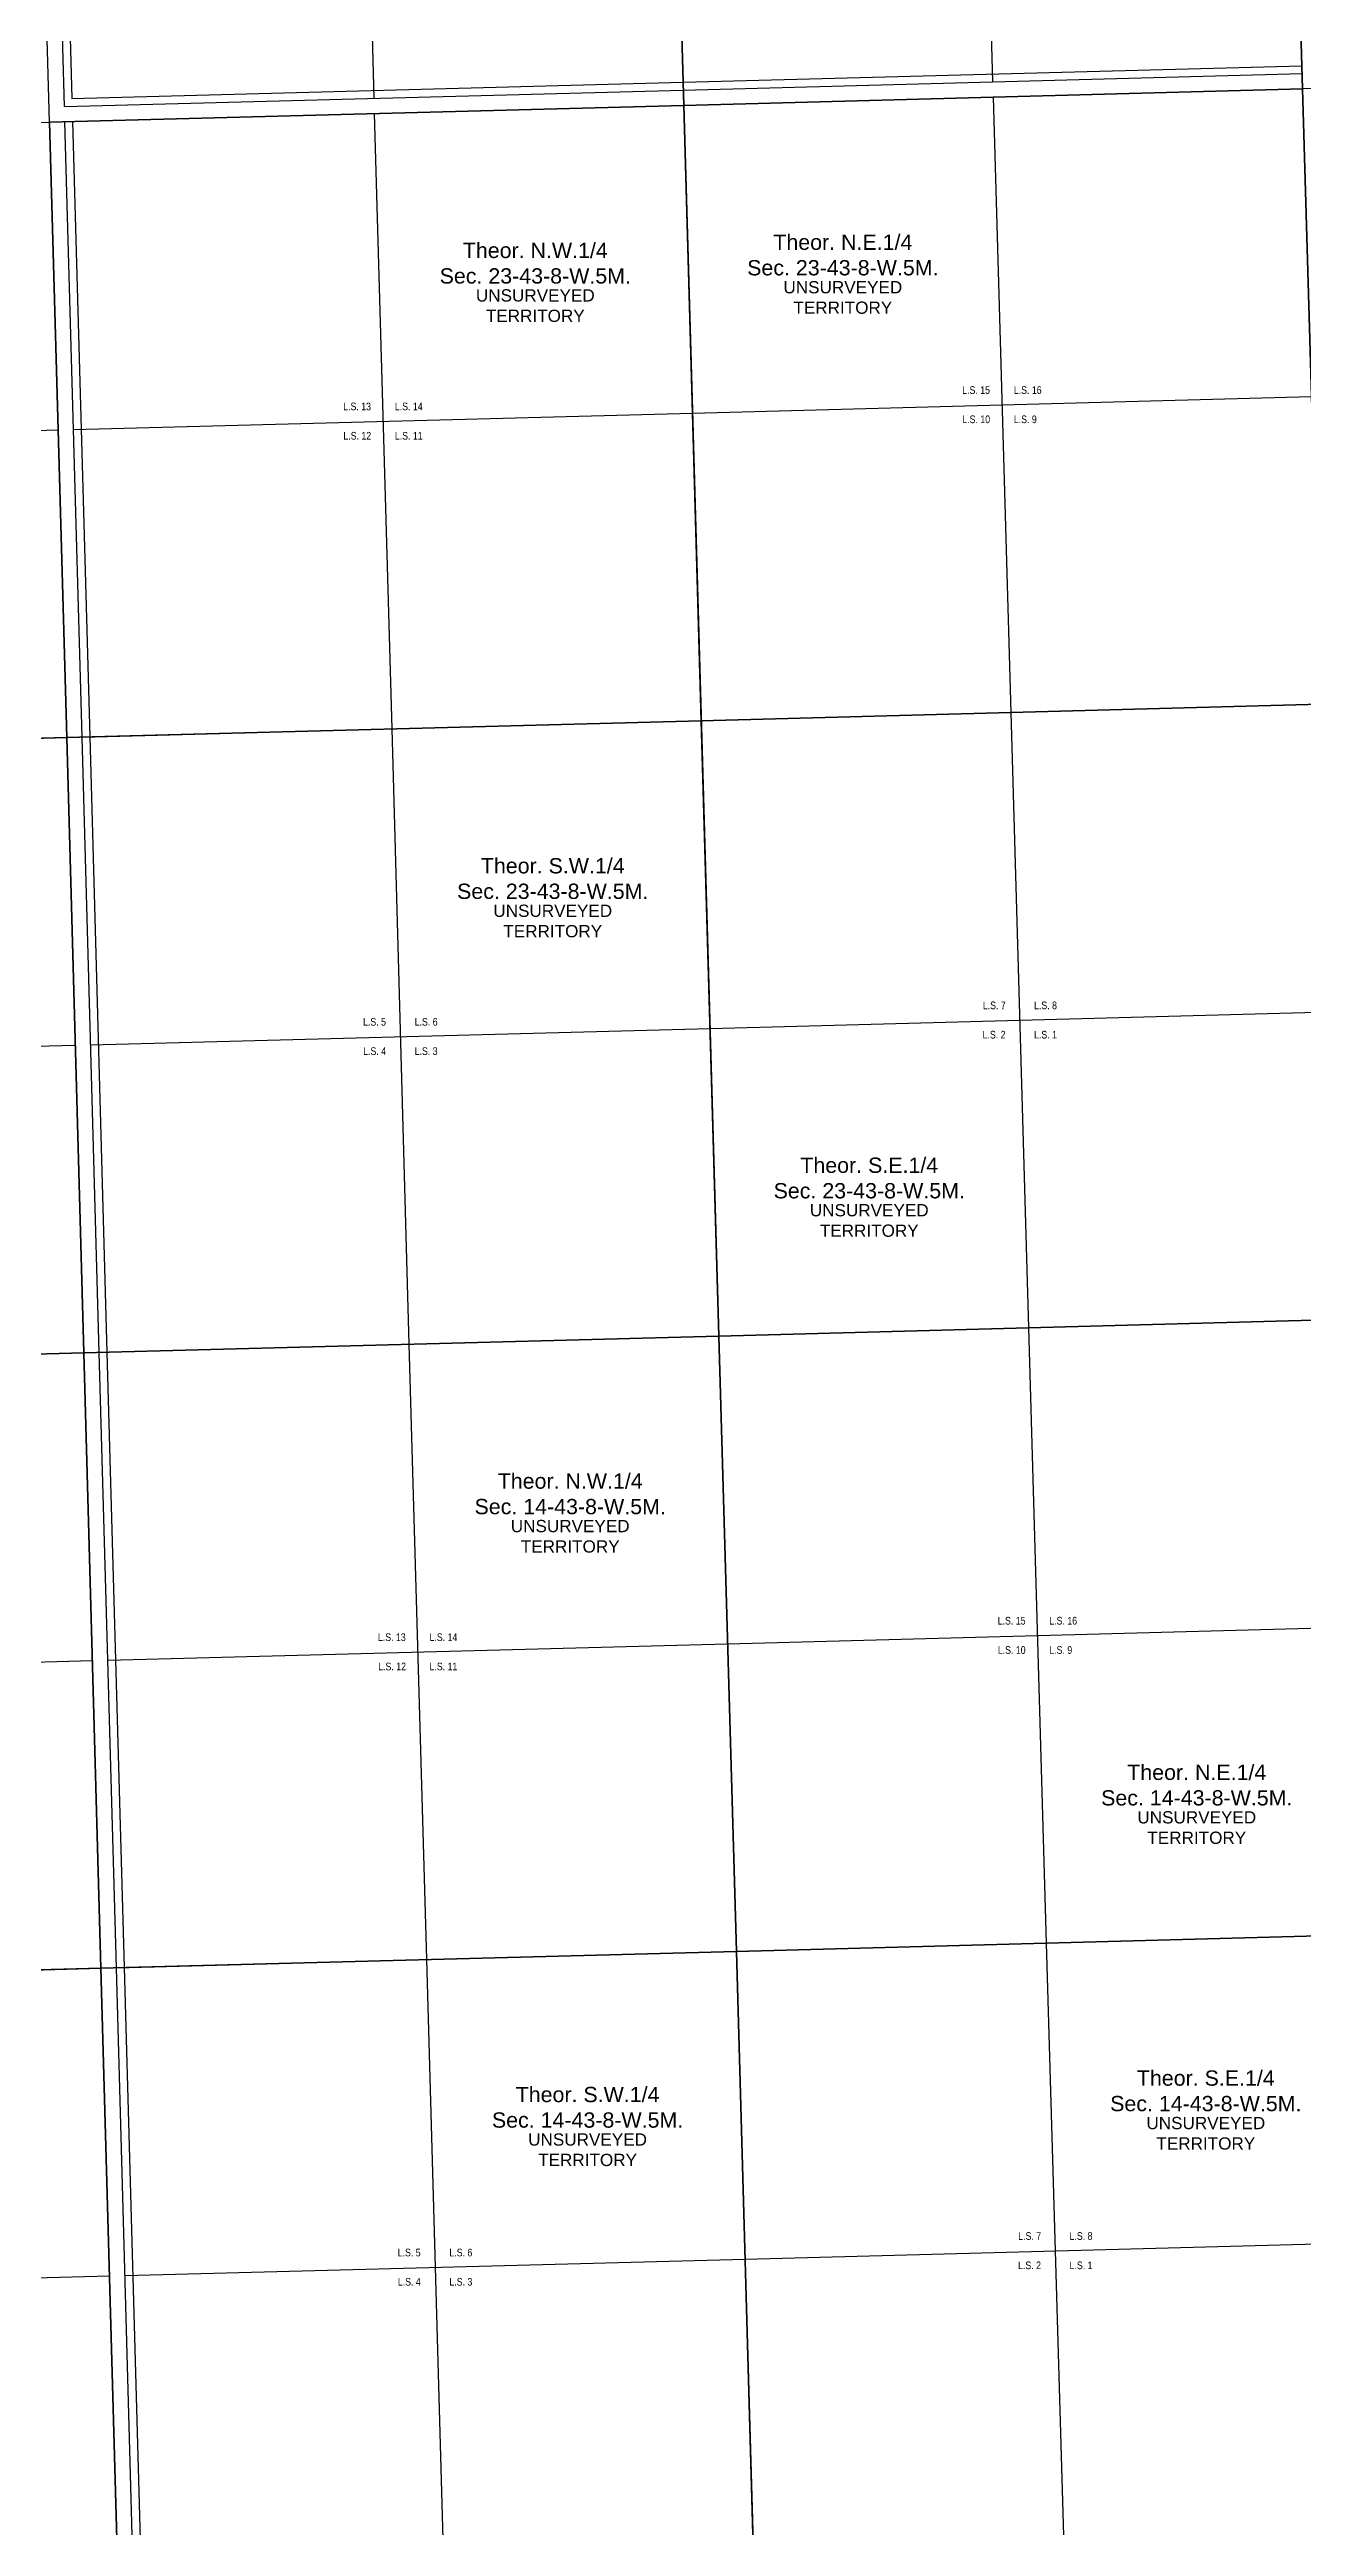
# Model space of a CAD drawing. Header units: millimetres. Extents: x 623951 to 634241, y 5836956 to 5847139.
# Drawn here: x 630669 to 632306, y 5840578 to 5843815 of the extents above; entities that cross this region are included whole.
import ezdxf

# ---------------------------------------------------------------- set-up
doc = ezdxf.new("R2010")
doc.units = ezdxf.units.MM
for name, color, linetype in [('C-SYMBOL', 7, 'Continuous'), ('C-UNS-T', 7, 'Continuous'), ('L-QSEC', 7, 'Continuous'), ('L-QUATER', 30, 'Continuous'), ('L-SECTION-LSD', 7, 'Continuous'), ('L-USEC', 7, 'Continuous'), ('L-USEC-0', 1, 'Continuous'), ('L-USEC2012', 3, 'Continuous'), ('L-USEC3018', 5, 'Continuous')]:
    doc.layers.add(name, color=color, linetype=linetype)
doc.styles.add('100L', font='ARIALN.TTF', dxfattribs={"height": 11})
doc.styles.get("Standard").update_dxf_attribs({"font": 'arial.ttf'})

msp = doc.modelspace()

# ---------------------------------------------------------------- linework, layer by layer
at = {"layer": 'L-QSEC'}
for p, q in [((631450.9, 5845370), (631496.7, 5843761.9)), ((631497.3, 5843741.8), (631543.1, 5842133.7)), ((630711.3, 5842916.3), (632329.1, 5842959.3)), ((629073.4, 5842872.7), (630691.2, 5842915.7)), ((631543.1, 5842133.7), (631589, 5840525.6)), ((630756.1, 5841308.1), (632376, 5841351.2)), ((629116.1, 5841264.5), (630736, 5841307.6))]:
    msp.add_line(p, q, dxfattribs=at)
at = {"layer": 'L-QUATER'}
for points in [[(631473.8, 5844566), (632281.6, 5844587.5), (632305.7, 5843763.3), (631497.3, 5843741.8)], [(632281.6, 5844587.5), (633107.7, 5844608.2), (633131.4, 5843784.5), (632305.7, 5843763.3)], [(630645.8, 5844544), (631473.8, 5844566), (631497.3, 5843741.8), (630668.8, 5843719.8)], [(630668.8, 5843719.8), (631497.3, 5843741.8), (631520.2, 5842937.8), (630691.2, 5842915.7)], [(631497.3, 5843741.8), (632305.7, 5843763.3), (632329.1, 5842959.3), (631520.2, 5842937.8)], [(629860.4, 5843698.3), (630668.8, 5843719.8), (630691.2, 5842915.7), (629882.3, 5842894.2)], [(630691.2, 5842915.7), (631520.2, 5842937.8), (631543.1, 5842133.7), (630713.6, 5842111.6)], [(631520.2, 5842937.8), (632329.1, 5842959.3), (632352.5, 5842155.2), (631543.1, 5842133.7)], [(629882.3, 5842894.2), (630691.2, 5842915.7), (630713.6, 5842111.6), (629904.2, 5842090.1)], [(631543.1, 5842133.7), (632352.5, 5842155.2), (632376, 5841351.2), (631566.1, 5841329.6)], [(630713.6, 5842111.6), (631543.1, 5842133.7), (631566.1, 5841329.6), (630736, 5841307.6)], [(629904.2, 5842090.1), (630713.6, 5842111.6), (630736, 5841307.6), (629926.1, 5841286)], [(631566.1, 5841329.6), (632376, 5841351.2), (632400, 5840527), (631589.5, 5840505.5)], [(630736, 5841307.6), (631566.1, 5841329.6), (631589.5, 5840505.5), (630759, 5840483.4)], [(629926.1, 5841286), (630736, 5841307.6), (630759, 5840483.4), (629948.5, 5840461.8)]]:
    msp.add_lwpolyline(points, close=True, dxfattribs=at)
at = {"layer": 'L-SECTION-LSD'}
for p, q in [((631069.9, 5844555.2), (631092.5, 5843751.2)), ((631877.7, 5844576.7), (631900.9, 5843772.7)), ((631901.5, 5843752.6), (631924.7, 5842948.5)), ((631093.1, 5843731.1), (631115.8, 5842927)), ((631508.7, 5843339.8), (632317.4, 5843361.3)), ((629871.4, 5843296.3), (630680, 5843317.8)), ((630700.1, 5843318.3), (631508.7, 5843339.8)), ((631924.7, 5842948.5), (631947.8, 5842144.4)), ((631115.8, 5842927), (631138.4, 5842122.9)), ((631531.7, 5842535.7), (632340.8, 5842557.2)), ((629893.2, 5842492.2), (630702.4, 5842513.7)), ((630722.5, 5842514.2), (631531.7, 5842535.7)), ((631138.4, 5842122.9), (631161.1, 5841318.9)), ((631947.8, 5842144.4), (631971, 5841340.4)), ((630744.9, 5841710.2), (631554.6, 5841731.7)), ((631554.6, 5841731.7), (632364.3, 5841753.2)), ((629915.1, 5841688.1), (630724.8, 5841709.6)), ((631161.1, 5841318.9), (631183.8, 5840514.8)), ((631971, 5841340.4), (631994.2, 5840536.3)), ((630767.3, 5840906.1), (631577.5, 5840927.6)), ((631577.5, 5840927.6), (632387.7, 5840949.1)), ((629937, 5840884), (630747.2, 5840905.5))]:
    msp.add_line(p, q, dxfattribs=at)
at = {"layer": 'L-USEC'}
for points in [[(632352.5, 5842155.2), (631543.1, 5842133.7)], [(631543.1, 5842133.7), (630733.7, 5842112.2)], [(630713.6, 5842111.6), (629904.2, 5842090.1)]]:
    msp.add_lwpolyline(points, dxfattribs=at)
at = {"layer": 'L-USEC-0'}
for points in [[(632305.1, 5843783.4), (632281.6, 5844587.5)], [(631497.3, 5843741.8), (630688.9, 5843720.3)], [(632305.7, 5843763.3), (631497.3, 5843741.8)], [(632329.1, 5842959.3), (632305.7, 5843763.3)], [(630691.2, 5842915.7), (630668.8, 5843719.8)], [(630713.6, 5842111.6), (630691.2, 5842915.7)], [(630736, 5841307.6), (630713.6, 5842111.6)], [(630758.4, 5840503.5), (630736, 5841307.6)]]:
    msp.add_lwpolyline(points, dxfattribs=at)
at = {"layer": 'L-USEC2012'}
for points in [[(630688.3, 5843740.4), (630665.9, 5844544.5)], [(631496.7, 5843761.9), (632305.1, 5843783.4)], [(630688.3, 5843740.4), (631496.7, 5843761.9)], [(630711.3, 5842916.3), (630688.9, 5843720.3)], [(630733.7, 5842112.2), (630711.3, 5842916.3)], [(630756.1, 5841308.1), (630733.7, 5842112.2)], [(630778.5, 5840504), (630756.1, 5841308.1)]]:
    msp.add_lwpolyline(points, dxfattribs=at)
at = {"layer": 'L-USEC3018'}
for points in [[(630676, 5844544.8), (630698.1, 5843750.7)], [(630698.1, 5843750.7), (631496.4, 5843772)], [(631496.4, 5843772), (632304.8, 5843793.5)], [(630698.9, 5843720.6), (630721.4, 5842916.5)], [(630721.4, 5842916.5), (630743.8, 5842112.4)], [(630743.8, 5842112.4), (630766.2, 5841308.4)], [(630766.2, 5841308.4), (630788.3, 5840514.3)]]:
    msp.add_lwpolyline(points, dxfattribs=at)

# ---------------------------------------------------------------- texts
at = {"layer": 'C-SYMBOL', "color": 3, "char_height": 20, "attachment_point": 5}
for s, insert in [('Theor. N.W.1/4\\PSec. 23-43-8-W.5M.', (631303.4, 5843535.5)), ('Theor. N.E.1/4\\PSec. 23-43-8-W.5M.', (631705.2, 5843546.2)), ('Theor. S.W.1/4\\PSec. 23-43-8-W.5M.', (631326.2, 5842731.4)), ('Theor. S.E.1/4\\PSec. 23-43-8-W.5M.', (631739.7, 5842340.1)), ('Theor. N.W.1/4\\PSec. 14-43-8-W.5M.', (631349, 5841927.4)), ('Theor. N.E.1/4\\PSec. 14-43-8-W.5M.', (632167.6, 5841546.8)), ('Theor. S.W.1/4\\PSec. 14-43-8-W.5M.', (631371.7, 5841125.8)), ('Theor. S.E.1/4\\PSec. 14-43-8-W.5M.', (632179.4, 5841147.3))]:
    msp.add_mtext(s, dxfattribs=dict(at, insert=insert))
at = {"layer": 'C-UNS-T', "color": 3, "char_height": 16, "attachment_point": 2}
for insert in [(631705.2, 5843512.2), (631303.4, 5843501.5), (631326.2, 5842697.4), (631739.7, 5842306.1), (631349, 5841893.4), (632167.6, 5841512.8), (631371.7, 5841091.8), (632179.4, 5841113.3)]:
    msp.add_mtext('UNSURVEYED\\PTERRITORY', dxfattribs=dict(at, insert=insert))

# ---------------------------------------------------------------- next in the draw order: texts
at = {"layer": 'L-SECTION-LSD', "char_height": 10, "attachment_point": 1, "style": '100L', "bg_fill": 3, "box_fill_scale": 1.5, "bg_fill_color": 256, "bg_fill_transparency": 0}
for s, width, insert in [('\\pxqr;L.S. 13', 36.834, (631051.9, 5843353.4)), ('L.S. 14', 36.998, (631119.9, 5843353.4)), ('\\pxqr;L.S. 15', 36.859, (631860.6, 5843374.8)), ('\\pxql;L.S. 16', 36.941, (631928.6, 5843374.8)), ('\\pxqr;L.S. 12', 37.112, (631051.9, 5843315.1)), ('\\pxql;L.S. 11', 36.449, (631119.9, 5843315.1)), ('\\pxqr;L.S. 10', 36.954, (631860.6, 5843336.6)), ('\\pxql;L.S. 9', 30.527, (631928.6, 5843336.6)), ('\\pxqr;L.S. 7', 30.88, (631887.1, 5842570.8)), ('L.S. 8', 30.401, (631955, 5842570.8)), ('\\pxqr;L.S. 5', 30.401, (631077.9, 5842549.3)), ('\\pxql;L.S. 6', 30.483, (631145.8, 5842549.3)), ('\\pxqr;L.S. 4', 30.54, (631077.9, 5842511)), ('\\pxql;L.S. 3', 30.376, (631145.8, 5842511)), ('\\pxqr;L.S. 2', 30.653, (631887.1, 5842532.5)), ('L.S. 1', 29.991, (631955, 5842532.5)), ('\\pxqr;L.S. 15', 36.859, (631907, 5841766.7)), ('\\pxql;L.S. 16', 36.941, (631974.9, 5841766.7)), ('\\pxqr;L.S. 13', 36.834, (631097.3, 5841745.2)), ('L.S. 14', 36.998, (631165.2, 5841745.2)), ('\\pxqr;L.S. 10', 36.954, (631907, 5841728.5)), ('\\pxql;L.S. 9', 30.527, (631974.9, 5841728.5)), ('\\pxqr;L.S. 12', 37.112, (631097.3, 5841706.9)), ('\\pxql;L.S. 11', 36.449, (631165.2, 5841706.9)), ('\\pxqr;L.S. 7', 30.88, (631933.4, 5840962.7)), ('L.S. 8', 30.401, (632001.4, 5840962.7)), ('\\pxqr;L.S. 5', 30.401, (631123.2, 5840941.1)), ('\\pxql;L.S. 6', 30.483, (631191.2, 5840941.1)), ('\\pxqr;L.S. 2', 30.653, (631933.4, 5840924.4)), ('L.S. 1', 29.991, (632001.4, 5840924.4)), ('\\pxqr;L.S. 4', 30.54, (631123.2, 5840902.9)), ('\\pxql;L.S. 3', 30.376, (631191.2, 5840902.9))]:
    msp.add_mtext_dynamic_manual_height_columns(s, width=width, gutter_width=55, heights=[0], dxfattribs=dict(at, insert=insert))

doc.saveas('drawing.dxf')
